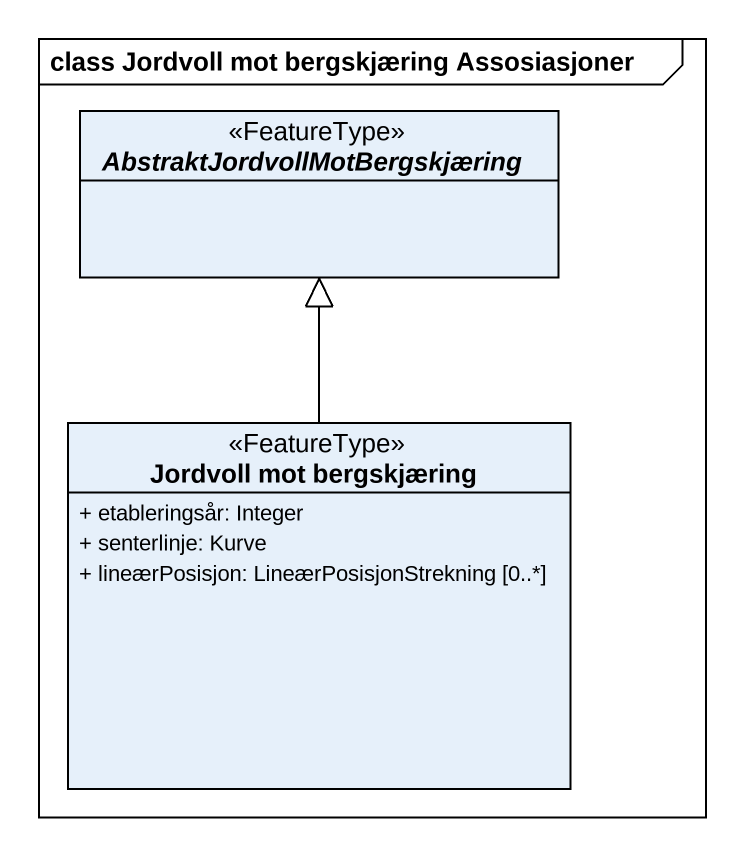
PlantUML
@startuml
mainframe class Jordvoll mot bergskjæring Assosiasjoner
hide circle
hide empty members
skinparam classAttributeIconSize 0
abstract class "AbstraktJordvollMotBergskjæring" as AbstraktJordvollMotBergskjær <<FeatureType>>
class "Jordvoll mot bergskjæring" as Jordvoll_mot_bergskjæring <<FeatureType>> {
  + etableringsår: Integer
  + senterlinje: Kurve
  + lineærPosisjon: LineærPosisjonStrekning [0..*]
}
Jordvoll_mot_bergskjæring -up-|> AbstraktJordvollMotBergskjær
@enduml
